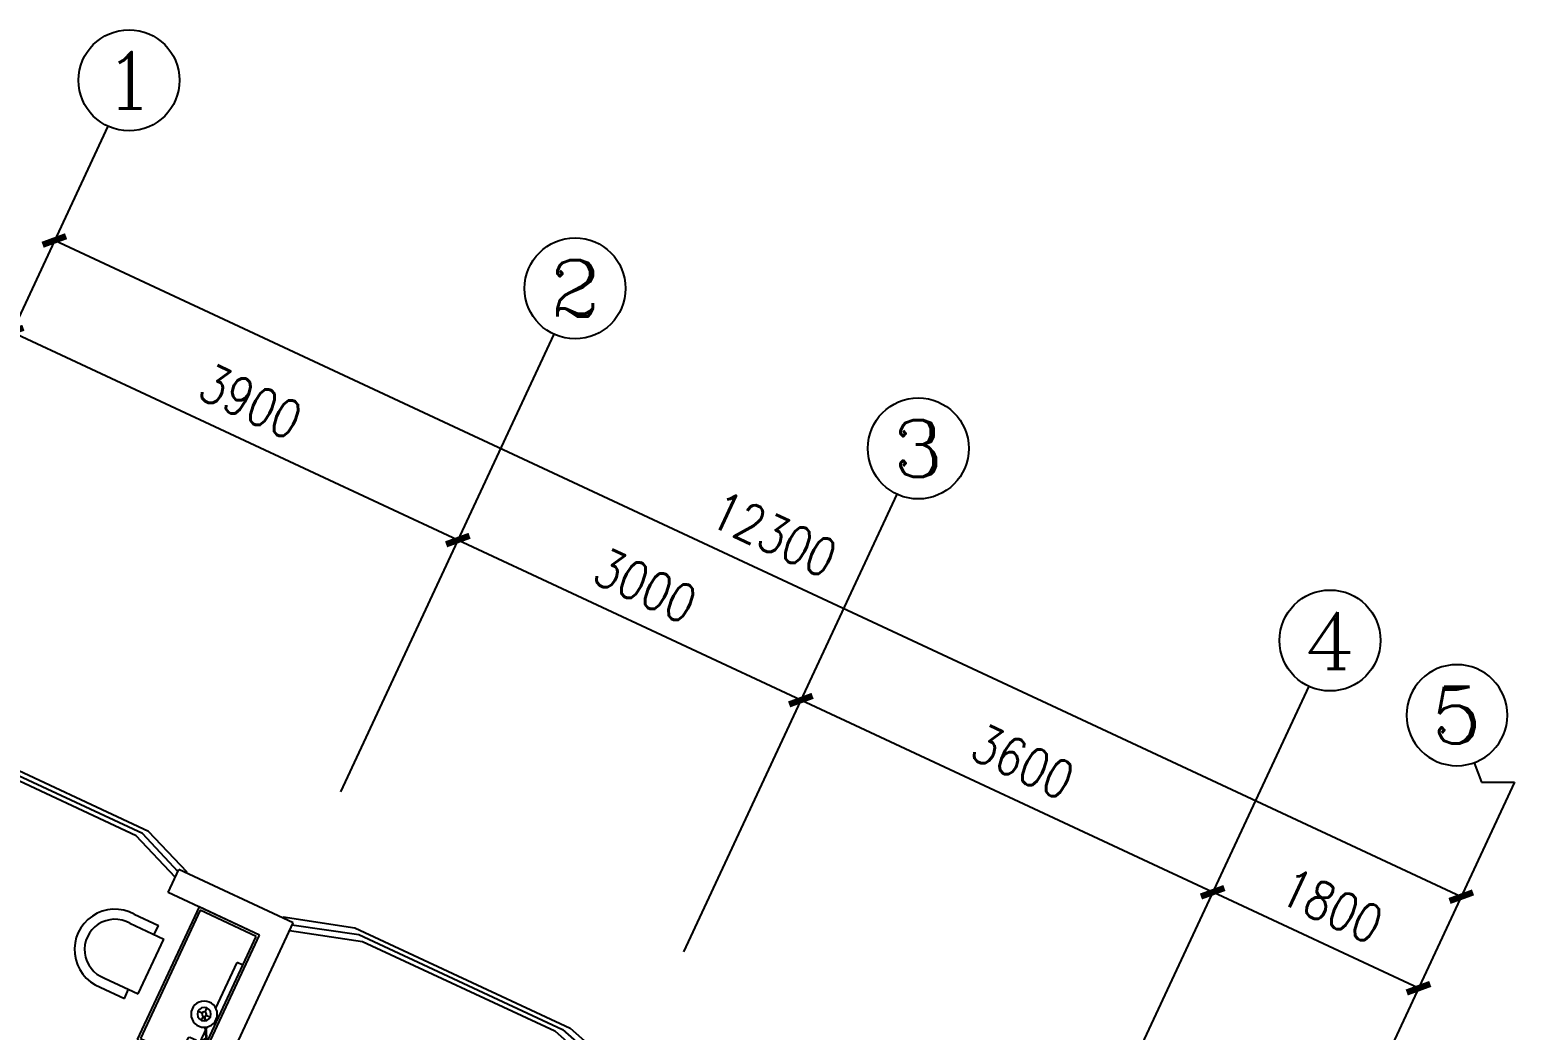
# Model space of a CAD drawing. Header units: millimetres. Extents: x 751 to 49128, y 379 to 40024.
# Drawn here: x 13132 to 24918, y 32099 to 40024 of the extents above; entities that cross this region are included whole.
import ezdxf
from ezdxf.enums import TextEntityAlignment as Align

# ---------------------------------------------------------------- set-up
doc = ezdxf.new("R2010")
doc.units = ezdxf.units.MM
for name, color, linetype in [('AXIS', 3, 'Continuous'), ('AXIS_TEXT', 7, 'Continuous'), ('LAYER1', 5, 'Continuous'), ('PUB_WINDW', 7, 'Continuous'), ('WALL', 255, 'Continuous'), ('WINDOW', 2, 'Continuous')]:
    doc.layers.add(name, color=color, linetype=linetype)
doc.styles.add('COMPLEX', font='COMPLEX')
doc.styles.add('DIM_FONT', font='SIMPLEX', dxfattribs={"width": 0.8})
doc.styles.get("Standard").update_dxf_attribs({"font": 'arial.ttf'})
doc.dimstyles.new('AXIS', dxfattribs={"dimtxt": 300, "dimasz": 1, "dimexe": 250, "dimexo": 300, "dimgap": 0.09, "dimtad": 1, "dimdec": 0, "dimzin": 0, "dimdsep": 46, "dimtxsty": 'DIM_FONT', "dimblk": '_DIMX', "dimcen": 0.09, "dimse1": 1, "dimse2": 1, "dimclrt": 7, "dimadec": 0, "dimazin": 0, "dimtfac": 1, "dimtdec": 0, "dimtix": 1, "dimtmove": 2, "dimatfit": 3, "dimldrblk": '_DIMX', "dimfxl": 1, "dimtolj": 1, "dimtzin": 0, "dimarcsym": 0})

# ---------------------------------------------------------------- blocks, each defined once
blk = doc.blocks.new('_AXISO1')
blk.add_line((0.354, -0.146), (0.5, 0))
blk.add_circle((0, -0.5), 0.5)
at = {"layer": 'AXIS_TEXT', "style": 'COMPLEX', "width": 1.041667}
blk.add_attdef('A', text='', height=0.56, dxfattribs=at).set_placement((-0.25, -0.78), (0.25, -0.78), align=Align.FIT)
blk = doc.blocks.new('_AXISO2')
blk.add_line((0.354, 0.146), (0.5, 0))
blk.add_circle((0, 0.5), 0.5)
at = {"layer": 'AXIS_TEXT', "style": 'COMPLEX', "width": 1.041667}
blk.add_attdef('A', text='', height=0.56, dxfattribs=at).set_placement((-0.25, 0.22), (0.25, 0.22), align=Align.FIT)
blk = doc.blocks.new('_DIMX')
at = {"const_width": 50}
blk.add_lwpolyline([(-70, -70), (70, 70)], dxfattribs=at)
blk = doc.blocks.new('*D72')
at = {"color": 0, "linetype": 'ByBlock', "transparency": 16777216}
blk.add_line((13634, 35478), (2488, 40676), dxfattribs=at)
at = {"layer": 'DEFPOINTS', "color": 0, "linetype": 'ByBlock', "transparency": 16777216}
for p in [(2487, 40676), (1219, 37957), (12367, 32759)]:
    blk.add_point(p, dxfattribs=at)
at = {"color": 0, "linetype": 'ByBlock', "transparency": 16777216}
for p, rotation in [((2487, 40676), 155), ((13635, 35478), 335)]:
    blk.add_blockref('_DIMX', p, dxfattribs=dict(at, rotation=rotation))
at = {"color": 7, "linetype": 'ByBlock', "transparency": 16777216, "insert": (8188, 38349), "char_height": 300, "attachment_point": 5, "rotation": 335, "style": 'DIM_FONT'}
blk.add_mtext('\\A1;12300', dxfattribs=at)
blk = doc.blocks.new('*D69')
at = {"color": 0, "linetype": 'ByBlock', "transparency": 16777216}
blk.add_line((11664, 35514), (8403, 37034), dxfattribs=at)
at = {"layer": 'DEFPOINTS', "color": 0, "linetype": 'ByBlock', "transparency": 16777216}
for p in [(8402, 37035), (7473, 35041), (10735, 33520)]:
    blk.add_point(p, dxfattribs=at)
at = {"color": 0, "linetype": 'ByBlock', "transparency": 16777216}
for p, rotation in [((8402, 37035), 154.9999999999999), ((11665, 35513), 334.9999999999999)]:
    blk.add_blockref('_DIMX', p, dxfattribs=dict(at, rotation=rotation))
at = {"color": 7, "linetype": 'ByBlock', "transparency": 16777216, "insert": (10161, 36546), "char_height": 300, "attachment_point": 5, "rotation": 335, "style": 'DIM_FONT'}
blk.add_mtext('\\A1;3600', dxfattribs=at)
blk = doc.blocks.new('*D68')
at = {"color": 0, "linetype": 'ByBlock', "transparency": 16777216}
blk.add_line((13296, 34753), (11666, 35513), dxfattribs=at)
at = {"layer": 'DEFPOINTS', "color": 0, "linetype": 'ByBlock', "transparency": 16777216}
for p in [(11665, 35513), (10735, 33520), (12367, 32759)]:
    blk.add_point(p, dxfattribs=at)
at = {"color": 0, "linetype": 'ByBlock', "transparency": 16777216}
for p, rotation in [((11665, 35513), 154.9999999999999), ((13296, 34753), 334.9999999999999)]:
    blk.add_blockref('_DIMX', p, dxfattribs=dict(at, rotation=rotation))
at = {"color": 7, "linetype": 'ByBlock', "transparency": 16777216, "insert": (12608, 35405), "char_height": 300, "attachment_point": 5, "rotation": 335, "style": 'DIM_FONT'}
blk.add_mtext('\\A1;1800', dxfattribs=at)
blk = doc.blocks.new('A$C14F639B7')
at = {"layer": 'LAYER1', "color": 7}
for p, q in [((0, 0), (0, 1160)), ((0, 1160), (530, 1160)), ((20, 20), (20, 1140)), ((20, 1140), (510, 1140)), ((370, 1108), (361, 1099)), ((361, 1099), (361, 974)), ((423, 1108), (370, 1108)), ((486, 921), (398, 1075)), ((492, 924), (403, 1079)), ((432, 1099), (423, 1108)), ((432, 1028), (432, 1099)), ((461, 1140), (461, 835)), ((510, 1140), (510, 20)), ((530, 1160), (530, 0)), ((361, 974), (370, 965)), ((370, 965), (423, 965)), ((423, 965), (432, 974)), ((432, 974), (432, 1016)), ((446, 845), (486, 915)), ((451, 842), (492, 912)), ((379, 753), (343, 753)), ((396, 771), (396, 806)), ((396, 735), (396, 700)), ((403, 770), (421, 801)), ((408, 767), (426, 798)), ((414, 753), (450, 753)), ((461, 671), (461, 271)), ((510, 271), (461, 271)), ((510, 271), (461, 271)), ((510, 20), (20, 20)), ((530, 0), (0, 0))]:
    blk.add_line(p, q, dxfattribs=at)
for centre, radius in [((396, 1083), 7.43), ((396, 753), 104), ((492, 918), 5.94), ((396, 753), 53.5), ((396, 753), 17.8)]:
    blk.add_circle(centre, radius, dxfattribs=at)
blk = doc.blocks.new('M_B1ZDK')
for points in [[(0.5331, 0.549), (0.3361, 1.3649), (-0.3361, 1.3649), (-0.5418, 0.5128)], [(0.5012, 0.4163), (0.318, 1.1838), (-0.318, 1.1838), (-0.5012, 0.4283)], [(0.5, 0.1667), (0.3, 1.0027), (-0.3, 1.0027), (-0.5, 0.1667)]]:
    blk.add_lwpolyline(points)
blk = doc.blocks.new('*D70')
at = {"color": 0, "linetype": 'ByBlock', "transparency": 16777216}
blk.add_line((8402, 37035), (5684, 38302), dxfattribs=at)
at = {"layer": 'DEFPOINTS', "color": 0, "linetype": 'ByBlock', "transparency": 16777216}
for p in [(5684, 38303), (4754, 36309), (7473, 35041)]:
    blk.add_point(p, dxfattribs=at)
at = {"color": 0, "linetype": 'ByBlock', "transparency": 16777216}
for p, rotation in [((5684, 38303), 154.9999999999999), ((8402, 37035), 334.9999999999999)]:
    blk.add_blockref('_DIMX', p, dxfattribs=dict(at, rotation=rotation))
at = {"color": 7, "linetype": 'ByBlock', "transparency": 16777216, "insert": (7170, 37941), "char_height": 300, "attachment_point": 5, "rotation": 335, "style": 'DIM_FONT'}
blk.add_mtext('\\A1;3000', dxfattribs=at)
blk = doc.blocks.new('_AXISO')
blk.add_circle((0, 0), 0.5)
at = {"layer": 'AXIS_TEXT', "style": 'COMPLEX', "width": 1.041667}
blk.add_attdef('A', text='', height=0.56, dxfattribs=at).set_placement((-0.25, -0.28), (0.25, -0.28), align=Align.FIT)
blk = doc.blocks.new('*D71')
at = {"color": 0, "linetype": 'ByBlock', "transparency": 16777216}
blk.add_line((5683, 38303), (2150, 39950), dxfattribs=at)
at = {"layer": 'DEFPOINTS', "color": 0, "linetype": 'ByBlock', "transparency": 16777216}
for p in [(2149, 39951), (1219, 37957), (4754, 36309)]:
    blk.add_point(p, dxfattribs=at)
at = {"color": 0, "linetype": 'ByBlock', "transparency": 16777216}
for p, rotation in [((2149, 39951), 154.9999999999999), ((5684, 38303), 334.9999999999999)]:
    blk.add_blockref('_DIMX', p, dxfattribs=dict(at, rotation=rotation))
at = {"color": 7, "linetype": 'ByBlock', "transparency": 16777216, "insert": (4043, 39399), "char_height": 300, "attachment_point": 5, "rotation": 335, "style": 'DIM_FONT'}
blk.add_mtext('\\A1;3900', dxfattribs=at)
blk = doc.blocks.new('M_C3')
for p, q in [((-319, 296), (-319, 84)), ((-239, 296), (-239, 0)), ((239, 296), (239, 0)), ((319, 296), (319, 84)), ((-319, 84), (-239, 84)), ((-239, 0), (239, 0)), ((239, 84), (319, 84))]:
    blk.add_line(p, q)
for radius, start, end in [(320, 356.4494, 183.5506), (240, 355.2636, 184.7364)]:
    blk.add_arc((0, 316), radius, start, end)
at = {"width": 0.8, "flags": 9}
for tag in ['YSIZE', 'XSIZE', 'XSIZE', 'YSIZE']:
    blk.add_attdef(tag, (0, 0), '', height=0.5, dxfattribs=at)
blk = doc.blocks.new('1T4F79')
blk.add_line((-12666.2, 11880.8), (-12402.9, 11880.8))
at = {"layer": 'AXIS'}
for p, q in [((-23550.5, 17079), (-25240.9, 13453.8)), ((-20015.9, 15430.8), (-21706.3, 11805.5)), ((-17296.9, 14162.9), (-18987.4, 10537.7)), ((-14034.2, 12641.5), (-15724.7, 9016.3)), ((-12402.9, 11880.8), (-14093.3, 8255.5))]:
    blk.add_line(p, q, dxfattribs=at)
at = {"layer": 'WALL'}
for p, q in [((-23071.4, 11007.7), (-22986.9, 11189)), ((-22080.6, 10766.3), (-22986.9, 11189)), ((-22346.4, 10669.6), (-23071.4, 11007.7)), ((-22165.1, 10585.1), (-22080.6, 10766.3)), ((-23656.5, 7860), (-22346.4, 10669.6)), ((-23559.7, 7594.3), (-22165.1, 10585.1))]:
    blk.add_line(p, q, dxfattribs=at)
at = {"rotation": 64.99999999999994}
blk.add_blockref('M_C3', (-23207.4, 10421.9), dxfattribs=at)
at = {"xscale": -1, "rotation": 155}
blk.add_blockref('A$C14F639B7', (-22826.7, 10893.6), dxfattribs=at)
at = {"layer": 'AXIS'}
ref = blk.add_blockref('_AXISO', (-23381.4, 17441.5), dxfattribs=dict(at, xscale=800, yscale=800, zscale=800))
ref.add_attrib('A', '1', dxfattribs={"layer": 'AXIS_TEXT', "height": 448, "style": 'COMPLEX', "width": 2.083333}).set_placement((-23581.4, 17217.5), (-23181.4, 17217.5), align=Align.FIT)
ref = blk.add_blockref('_AXISO', (-19846.8, 15793.3), dxfattribs=dict(at, xscale=800, yscale=800, zscale=800))
ref.add_attrib('A', '2', dxfattribs={"layer": 'AXIS_TEXT', "height": 448, "style": 'COMPLEX', "width": 1.339286}).set_placement((-20046.8, 15569.3), (-19646.8, 15569.3), align=Align.FIT)
ref = blk.add_blockref('_AXISO', (-17127.9, 14525.4), dxfattribs=dict(at, xscale=800, yscale=800, zscale=800))
ref.add_attrib('A', '3', dxfattribs={"layer": 'AXIS_TEXT', "height": 448, "style": 'COMPLEX', "width": 1.339286}).set_placement((-17327.9, 14301.4), (-16927.9, 14301.4), align=Align.FIT)
ref = blk.add_blockref('_AXISO', (-13865.2, 13004), dxfattribs=dict(at, xscale=800, yscale=800, zscale=800))
ref.add_attrib('A', '4', dxfattribs={"layer": 'AXIS_TEXT', "height": 448, "style": 'COMPLEX', "width": 1.171875}).set_placement((-14065.2, 12780), (-13665.2, 12780), align=Align.FIT)
ref = blk.add_blockref('_AXISO2', (-12497.1, 12243.3), dxfattribs=dict(at, xscale=-800, yscale=800, zscale=800, rotation=65))
ref.add_attrib('A', '5', dxfattribs={"layer": 'AXIS_TEXT', "height": 448, "style": 'COMPLEX', "width": 1.339286}).set_placement((-13059.7, 12188.3), (-12659.7, 12188.3), align=Align.FIT)
ref = blk.add_blockref('_AXISO1', (-12244.6, 12243.3), dxfattribs=dict(at, xscale=-800, yscale=800, zscale=800, rotation=115))
ref.add_attrib('A', '1', dxfattribs={"layer": 'AXIS_TEXT', "height": 448, "style": 'COMPLEX', "width": 2.083333}).set_placement((-12082.1, 12188.3), (-11682.1, 12188.3), align=Align.FIT)
at = {"layer": 'WINDOW', "rotation": 335.0000000000001}
for p, xscale, yscale, zscale in [((-23980.8, 11542.1), 2100, 200.0000000000231, 2100), ((-20854, 10084), -2800, 200.0000000000073, 2800)]:
    blk.add_blockref('M_B1ZDK', p, dxfattribs=dict(at, xscale=xscale, yscale=yscale, zscale=zscale))
at = {"style": 'DIM_FONT', "width": 0.8, "flags": 9}
for tag, p, rotation in [('YSIZE', (3996.4, 9793.9), 295), ('YSIZE', (-19234.8, -11587.2), 270), ('XSIZE', (-19234.8, -11587.2), 270), ('YSIZE', (-5485.9, -11587.2), 270), ('XSIZE', (-5485.9, -11587.2), 270)]:
    blk.add_attdef(tag, p, '', height=0.5, rotation=rotation, dxfattribs=at)
at = {"width": 0.8, "flags": 9}
for tag, p in [('YSIZE', (-560.1, -6402.9)), ('XSIZE', (-560.1, -6402.9)), ('XSIZE', (-760.1, -6602.9)), ('YSIZE', (-760.1, -6602.9))]:
    blk.add_attdef(tag, p, '', height=0.4, rotation=180, dxfattribs=at)
at = {"layer": 'AXIS'}
for p2, distance, picture, middle in [((-25240.9, 13453.8), -3000, '*D72', (-18272.5, 13845.5)), ((-15724.7, 9016.3), -2200, '*D68', (-13852.5, 10901.7))]:
    dim = blk.add_aligned_dim(p1=(-14093.3, 8255.5), p2=p2, distance=distance, dimstyle='AXIS', dxfattribs=at)
    dim.commit()
    dim.dimension.update_dxf_attribs({"geometry": picture, "text_midpoint": middle, "insert": (-26460.1, -24503.3)})
for base, p1, p2, picture, middle in [((-24311.2, 15447.6), (-21706.3, 11805.5), (-25240.9, 13453.8), '*D71', (-22417.1, 14895.4)), ((-20776.6, 13799.4), (-18987.4, 10537.7), (-21706.3, 11805.5), '*D70', (-19290.3, 13437.4)), ((-18057.6, 12531.6), (-15724.7, 9016.3), (-18987.4, 10537.7), '*D69', (-16299.5, 12042.7))]:
    dim = blk.add_linear_dim(base=base, p1=p1, p2=p2, angle=335, dimstyle='AXIS', dxfattribs=at)
    dim.commit()
    dim.dimension.update_dxf_attribs({"geometry": picture, "text_midpoint": middle, "insert": (-26460.1, -24503.3)})

msp = doc.modelspace()

# ---------------------------------------------------------------- block references
at = {"layer": 'PUB_WINDW'}
msp.add_blockref('1T4F79', (37300, 22182), dxfattribs=at)

doc.saveas('drawing.dxf')
